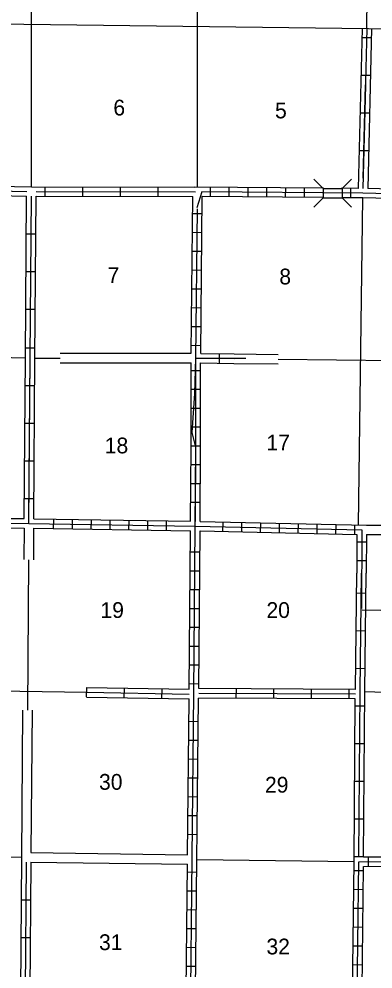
# Model space of a CAD drawing. Extents: x 1140073 to 1590613, y 15750063 to 16131461.
# Drawn here: x 1411728 to 1422948, y 15804475 to 15834577 of the extents above; entities that cross this region are included whole.
import ezdxf

# ---------------------------------------------------------------- set-up
doc = ezdxf.new("R2010")
doc.units = 0
for name, color, linetype in [('L10', 7, 'Continuous'), ('L11', 7, 'Continuous'), ('L13', 7, 'Continuous'), ('L14', 7, 'Continuous'), ('L18', 7, 'Continuous'), ('L8', 7, 'Continuous'), ('L9', 7, 'Continuous')]:
    doc.layers.add(name, color=color, linetype=linetype)

msp = doc.modelspace()

# ---------------------------------------------------------------- linework, layer by layer
at = {"layer": 'L10'}
for p, q in [((1411844, 15812673), (1411805, 15808015)), ((1412143, 15812671), (1412107, 15808161))]:
    msp.add_line(p, q, dxfattribs=at)
at = {"layer": 'L11'}
for p, q in [((1413032, 15823985), (1417186, 15823985)), ((1418545, 15823966), (1419945, 15823951)), ((1413032, 15823685), (1417180, 15823685)), ((1418542, 15823666), (1419942, 15823651)), ((1411891, 15818445), (1411883, 15817446)), ((1412191, 15818442), (1412183, 15817443)), ((1412107, 15808161), (1417069, 15808096)), ((1412104, 15807861), (1417066, 15807796))]:
    msp.add_line(p, q, dxfattribs=at)
at = {"layer": 'L13'}
for p, q in [((1412120, 15829261), (1412120, 15844960)), ((1417381, 15834344), (1417381, 15842304)), ((1422754, 15834274), (1422777, 15839466)), ((1407037, 15834480), (1427811, 15834208)), ((1417381, 15829251), (1417381, 15834344)), ((1422492, 15818544), (1422626, 15828908)), ((1406912, 15823938), (1411935, 15823839)), ((1412235, 15823835), (1413032, 15823835)), ((1419944, 15823801), (1427751, 15823716)), ((1412033, 15817444), (1411994, 15812672)), ((1406837, 15813365), (1413873, 15813243)), ((1422690, 15813263), (1427689, 15813135)), ((1406813, 15808080), (1411805, 15808015)), ((1417367, 15807942), (1422346, 15807877))]:
    msp.add_line(p, q, dxfattribs=at)
at = {"layer": 'L18'}
for p, q in [((1421372, 15829208), (1421073, 15829506)), ((1421968, 15829208), (1422267, 15829506)), ((1421372, 15829208), (1421372, 15828910)), ((1421372, 15829208), (1421968, 15829208)), ((1421968, 15829208), (1421968, 15828910)), ((1421372, 15828910), (1421073, 15828611)), ((1421372, 15828910), (1421968, 15828910)), ((1421968, 15828910), (1422267, 15828611))]:
    msp.add_line(p, q, dxfattribs=at)
at = {"layer": 'L8'}
for p, q in [((1417794, 15828948), (1417796, 15829247)), ((1418391, 15828944), (1418393, 15829242)), ((1418987, 15828939), (1418990, 15829237)), ((1417486, 15823977), (1417535, 15828950)), ((1419584, 15828934), (1419586, 15829232)), ((1420180, 15828929), (1420183, 15829227)), ((1420777, 15828924), (1420779, 15829222)), ((1422248, 15828911), (1422250, 15829211)), ((1417230, 15828415), (1417529, 15828412)), ((1417225, 15827818), (1417523, 15827815)), ((1417219, 15827222), (1417517, 15827219)), ((1417213, 15826625), (1417511, 15826622)), ((1417207, 15826028), (1417505, 15826026)), ((1417201, 15825432), (1417500, 15825429)), ((1417196, 15824835), (1417494, 15824832)), ((1417190, 15824239), (1417488, 15824236)), ((1417335, 15823835), (1418919, 15823835)), ((1417485, 15823827), (1418543, 15823816)), ((1417486, 15823977), (1418545, 15823966)), ((1418080, 15823672), (1418083, 15823970)), ((1417480, 15823677), (1418542, 15823666)), ((1417479, 15823430), (1417181, 15823430)), ((1417480, 15822833), (1417182, 15822833)), ((1417480, 15822237), (1417182, 15822237)), ((1417481, 15821640), (1417183, 15821640)), ((1417482, 15821044), (1417183, 15821043)), ((1417478, 15820446), (1417180, 15820448)), ((1417474, 15819849), (1417176, 15819851)), ((1417470, 15819253), (1417172, 15819255)), ((1406864, 15818757), (1411893, 15818745)), ((1412193, 15818742), (1417167, 15818662)), ((1412824, 15818433), (1412829, 15818731)), ((1413421, 15818423), (1413425, 15818721)), ((1414017, 15818413), (1414022, 15818712)), ((1414614, 15818404), (1414618, 15818702)), ((1415210, 15818394), (1415215, 15818692)), ((1415807, 15818385), (1415812, 15818683)), ((1416403, 15818375), (1416408, 15818673)), ((1417005, 15818664), (1417005, 15818664)), ((1418192, 15818341), (1418198, 15818639)), ((1418788, 15818327), (1418795, 15818626)), ((1419385, 15818314), (1419391, 15818612)), ((1419981, 15818301), (1419988, 15818599)), ((1420578, 15818287), (1420584, 15818585)), ((1421174, 15818274), (1421181, 15818572)), ((1421770, 15818260), (1421777, 15818559)), ((1422367, 15818247), (1422374, 15818545)), ((1422741, 15818538), (1427741, 15818536)), ((1417124, 15813337), (1417165, 15818362)), ((1417424, 15813359), (1417465, 15818356)), ((1422741, 15818238), (1427739, 15818236)), ((1422440, 15818015), (1422738, 15818014)), ((1417160, 15817692), (1417459, 15817690)), ((1422438, 15817419), (1422736, 15817418)), ((1417155, 15817096), (1417454, 15817093)), ((1417151, 15816499), (1417449, 15816497)), ((1417146, 15815902), (1417444, 15815900)), ((1417141, 15815306), (1417439, 15815303)), ((1417136, 15814709), (1417434, 15814707)), ((1417131, 15814113), (1417429, 15814110)), ((1417126, 15813516), (1417424, 15813514)), ((1417069, 15808096), (1417121, 15813037)), ((1417314, 15802925), (1417421, 15813059)), ((1417114, 15812323), (1417413, 15812320)), ((1417108, 15811727), (1417406, 15811724)), ((1417102, 15811130), (1417400, 15811127)), ((1417095, 15810534), (1417394, 15810530)), ((1417089, 15809937), (1417387, 15809934)), ((1417083, 15809340), (1417381, 15809337)), ((1417076, 15808744), (1417375, 15808741)), ((1422647, 15808026), (1427619, 15808048)), ((1422802, 15807727), (1422801, 15808025)), ((1417014, 15802928), (1417066, 15807796)), ((1422642, 15807582), (1422343, 15807586)), ((1417064, 15807551), (1417362, 15807548)), ((1422635, 15806986), (1422337, 15806989)), ((1417058, 15806954), (1417356, 15806951)), ((1417051, 15806358), (1417350, 15806354)), ((1422628, 15806389), (1422330, 15806392)), ((1417045, 15805761), (1417343, 15805758)), ((1422621, 15805792), (1422323, 15805796)), ((1417039, 15805164), (1417337, 15805161)), ((1422615, 15805196), (1422316, 15805199)), ((1417032, 15804568), (1417331, 15804565)), ((1422608, 15804599), (1422309, 15804603))]:
    msp.add_line(p, q, dxfattribs=at)
for points in [[(1422639, 15829537), (1422710, 15832488)], [(1421381, 15829218), (1417295, 15829252)], [(1417186, 15823985), (1417235, 15828952)], [(1427890, 15828607), (1425582, 15828688), (1424791, 15828745), (1423877, 15829029), (1422628, 15829058), (1417528, 15829100), (1417364, 15828591)], [(1421363, 15828919), (1417535, 15828950)], [(1422481, 15829210), (1421949, 15829214)], [(1427742, 15828762), (1425591, 15828838), (1424819, 15828894), (1423902, 15829179), (1422781, 15829205)], [(1427740, 15828462), (1425574, 15828538), (1424763, 15828597), (1423853, 15828880), (1422625, 15828908), (1421958, 15828914)], [(1417163, 15802777), (1417273, 15813210), (1417316, 15818509), (1417332, 15821009), (1417220, 15821477), (1417299, 15822710), (1417335, 15823835), (1417381, 15828559)], [(1417167, 15818662), (1417182, 15820992), (1417180, 15823685)], [(1417317, 15818657), (1417332, 15821027), (1417330, 15823677)], [(1417467, 15818656), (1417482, 15821027), (1417480, 15823677)], [(1401492, 15818692), (1406708, 15818608), (1412042, 15818594), (1417316, 15818509), (1422590, 15818391), (1422583, 15815900)], [(1406857, 15818457), (1411891, 15818445)], [(1412191, 15818442), (1417165, 15818362)], [(1417467, 15818656), (1422741, 15818538)], [(1417465, 15818356), (1422440, 15818245), (1422436, 15817021)], [(1422740, 15818238), (1422736, 15817018)], [(1422607, 15815858), (1424982, 15815818), (1425439, 15815680), (1425614, 15815678), (1425856, 15815784), (1427848, 15815756)], [(1417163, 15802777), (1422437, 15802717), (1422496, 15807875), (1427771, 15807898)], [(1417314, 15802925), (1422289, 15802868), (1422346, 15807884)], [(1422589, 15802867), (1422644, 15807726), (1427772, 15807748)]]:
    msp.add_lwpolyline(points, dxfattribs=at)
at = {"layer": 'L9'}
for p, q in [((1422754, 15834276), (1422631, 15829208)), ((1422896, 15833976), (1422597, 15833984)), ((1422867, 15832783), (1422569, 15832791)), ((1422710, 15832484), (1422631, 15829208)), ((1422838, 15831591), (1422540, 15831598)), ((1422809, 15830398), (1422511, 15830405)), ((1408487, 15829333), (1412123, 15829261)), ((1412550, 15829259), (1412550, 15828961)), ((1413743, 15829257), (1413743, 15828959)), ((1414937, 15829255), (1414936, 15828957)), ((1416130, 15829253), (1416129, 15828955)), ((1408483, 15829033), (1411969, 15828964)), ((1408486, 15829183), (1411972, 15829114)), ((1411935, 15823839), (1411969, 15828964)), ((1412085, 15823836), (1412119, 15828962)), ((1412235, 15823835), (1412269, 15828961)), ((1412269, 15829111), (1417323, 15829102)), ((1412269, 15828961), (1417235, 15828952)), ((1411962, 15827769), (1412260, 15827767)), ((1411954, 15826576), (1412252, 15826574)), ((1411946, 15825383), (1412244, 15825381)), ((1412231, 15824146), (1411933, 15824148)), ((1411893, 15818745), (1411935, 15823839)), ((1412043, 15818743), (1412085, 15823836)), ((1412193, 15818742), (1412235, 15823835)), ((1412222, 15822953), (1411923, 15822955)), ((1412212, 15821759), (1411914, 15821762)), ((1412202, 15820566), (1411904, 15820569)), ((1412192, 15819373), (1411894, 15819375)), ((1422391, 15813335), (1422436, 15817021)), ((1422727, 15816377), (1422429, 15816381)), ((1422713, 15815184), (1422414, 15815188)), ((1422698, 15813991), (1422400, 15813994)), ((1413871, 15813094), (1413876, 15813392)), ((1413876, 15813393), (1417124, 15813337)), ((1415064, 15813073), (1415069, 15813371)), ((1416257, 15813052), (1416262, 15813351)), ((1422391, 15813335), (1417424, 15813359)), ((1418616, 15813054), (1418617, 15813352)), ((1419809, 15813048), (1419810, 15813346)), ((1421002, 15813042), (1421004, 15813341)), ((1422195, 15813037), (1422197, 15813335)), ((1413871, 15813093), (1417121, 15813037)), ((1413873, 15813243), (1417121, 15813187)), ((1422388, 15813035), (1417421, 15813059)), ((1422391, 15813185), (1417423, 15813209)), ((1422346, 15807884), (1422388, 15813035)), ((1422685, 15812798), (1422387, 15812801)), ((1422676, 15811605), (1422377, 15811608)), ((1422666, 15810412), (1422368, 15810414)), ((1422656, 15809219), (1422358, 15809221)), ((1411805, 15808015), (1411763, 15802829)), ((1422646, 15808026), (1422348, 15808028)), ((1411954, 15807862), (1411913, 15802828)), ((1412104, 15807861), (1412063, 15802827)), ((1411795, 15806670), (1412094, 15806668)), ((1411785, 15805477), (1412084, 15805475))]:
    msp.add_line(p, q, dxfattribs=at)
for points in [[(1422604, 15834276), (1422481, 15829210)], [(1422904, 15834272), (1422781, 15829205)], [(1412120, 15829261), (1417295, 15829252)], [(1412042, 15818594), (1412085, 15823836)], [(1422497, 15808027), (1422540, 15813266), (1422586, 15817020)], [(1422647, 15808026), (1422690, 15813265), (1422736, 15817018)]]:
    msp.add_lwpolyline(points, dxfattribs=at)

# ---------------------------------------------------------------- texts
at = {"layer": 'L14'}
for s, p in [('6', (1414719, 15831520)), ('5', (1419843, 15831429)), ('7', (1414537, 15826212)), ('8', (1419979, 15826167)), ('18', (1414446, 15820814)), ('17', (1419571, 15820905)), ('19', (1414310, 15815598)), ('20', (1419571, 15815598)), ('30', (1414265, 15810154)), ('29', (1419525, 15810063)), ('31', (1414265, 15805073)), ('32', (1419571, 15804937))]:
    msp.add_text(s, height=500, rotation=0, dxfattribs=at).set_placement(p)

doc.saveas('drawing.dxf')
